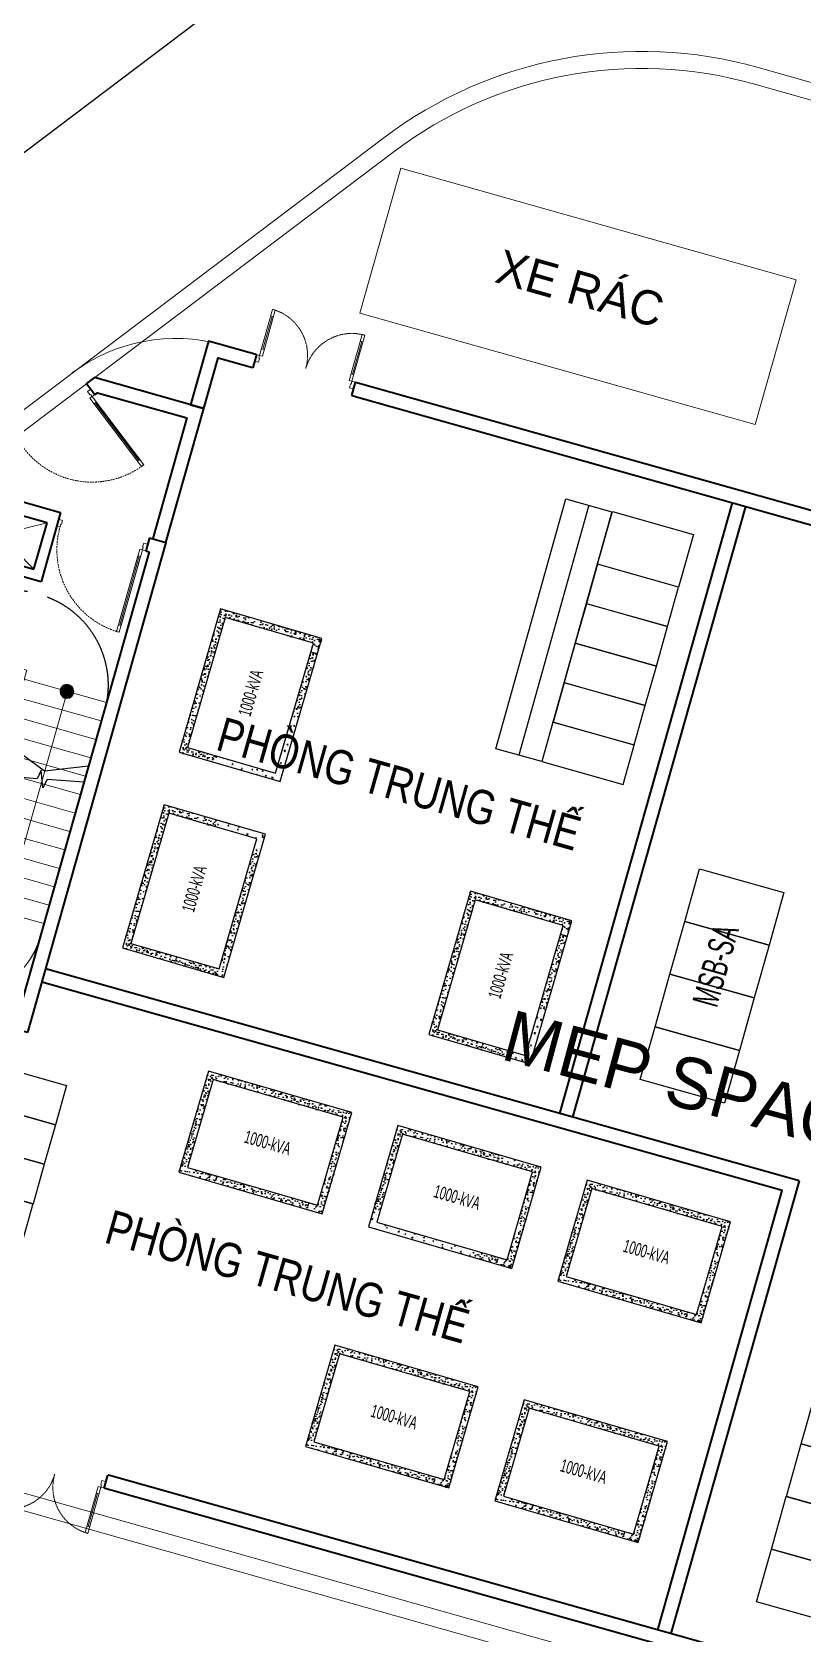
# Model space of a CAD drawing. Header units: millimetres. Extents: x -1534340 to 1713810, y -1348191 to 1114081.
# Drawn here: x 1267173 to 1278434, y -593750 to -570326 of the extents above; entities that cross this region are included whole.
import ezdxf
from ezdxf.enums import TextEntityAlignment as Align

# ---------------------------------------------------------------- set-up
doc = ezdxf.new("R2010")
doc.units = ezdxf.units.MM
doc.header["$LTSCALE"] = 100
doc.set_wipeout_variables(frame=1)
for name, pattern in [('DASHDOT2', [0.5, 0.25, -0.125, 0, -0.125]), ('DASHED', [4.5, 3, -1.5]), ('HIDDEN', [0.375, 0.25, -0.125]), ('HIDDEN2', [0.1875, 0.125, -0.0625])]:
    doc.linetypes.add(name, pattern=pattern)
for name, color, linetype in [('A-FLOR-STRS', 16, 'Continuous'), ('A-FLOR-STRS-ARROW', 8, 'Continuous'), ('ccu12-Manh', 8, 'Continuous'), ('KT-Kich thuoc', 9, 'Continuous'), ('MEP-E-P-TXT', 7, 'Continuous'), ('SPE-MEP-Electric', 46, 'Continuous'), ('Xref_ST_MBDV Cot vach 30.7.2022$0$Xref_ST_MBDV Cot vach 30.7.2022|Xref_ST_MBDV Cot vach 30.7.2022|Xref_ST_MBDV Cot vach 30.7.2022|Xref_ST_MBDV Cot vach 30.7.2022|A-WALL-PATT', 251, 'Continuous')]:
    doc.layers.add(name, color=color, linetype=linetype)
for name, color, linetype, lineweight in [('CUA', 37, 'Continuous', 13), ('GT NEW', 1, 'Continuous', 13), ('KT-Chu viet', 255, 'Continuous', 20), ('KT-GIAO THONG HAM', 42, 'Continuous', 13), ('KT-Net cat', 1, 'Continuous', 40), ('KT-Net manh', 251, 'Continuous', 13), ('KT-Net thay', 7, 'Continuous', 15), ('SPE-MEP-HVAC', 140, 'Continuous', 0)]:
    doc.layers.add(name, color=color, linetype=linetype, lineweight=lineweight)
doc.styles.add('220126_HDN_HBA typical plan$0$211210_HDN_HBA_TYPICAL PLAN CORE OPT 1$0$HBA-Text', font='GOTHIC.TTF')
doc.styles.add('Arial', font='arial.ttf', dxfattribs={"width": 0.7})
doc.styles.add('SPE-EN', font='arial.ttf', dxfattribs={"width": 0.7, "oblique": 10})

# ---------------------------------------------------------------- blocks, each defined once
blk = doc.blocks.new('Xref_ST_MBDV Cot vach 30.7.2022$0$Tuong Vay01-flat-1')
at = {"layer": 'Xref_ST_MBDV Cot vach 30.7.2022$0$Xref_ST_MBDV Cot vach 30.7.2022|Xref_ST_MBDV Cot vach 30.7.2022|Xref_ST_MBDV Cot vach 30.7.2022|Xref_ST_MBDV Cot vach 30.7.2022|A-WALL-PATT'}
h = blk.add_hatch(dxfattribs=at)
h.set_pattern_fill('ACET-2D-VATLIEU04', color=256, scale=50, pattern_type=2)
h.set_pattern_definition([(50, (-11139561.84, -1407213.45), (-225.902474, 189.5546825), [37.5, -412.5]), (355, (-11139561.84, -1407213.45), (32.127212, 367.215716), [30, -330]), (100.4514, (-11139531.95, -1407216.06), (-341.231527, -62.944187), [31.870095, -350.571056]), (46.1842, (-11139561.84, -1407113.45), (-319.180497, 306.252097), [56.25, -618.75]), (96.6356, (-11139517.37, -1407120.34), (-516.995922, -60.144022), [47.805144, -525.8565]), (351.1842, (-11139561.84, -1407113.45), (84.740774, 546.39543), [45, -495]), (21, (-11139511.84, -1407138.45), (-105.680822, 275.3079534), [37.5, -412.5]), (326, (-11139511.84, -1407138.45), (206.128805, 305.59852), [30, -330]), (71.4514, (-11139486.97, -1407155.22), (-328.963765, 110.380101), [31.870095, -350.571056]), (37.5, (-11139561.84, -1407213.45), (-78.1345294, 101.8269012), [0, -326, 0, -335, 0, -331.25]), (7.5, (-11139561.84, -1407213.45), (-23.2793464, 176.824191), [0, -191, 0, -318.5, 0, -126.25]), (327.5, (-11139673.34, -1407213.45), (71.9444175, 112.9301145), [0, -125, 0, -390, 0, -517.5000003]), (317.5, (-11139723.34, -1407213.45), (158.0205496, 172.449169), [0, -162.5, 0, -259, 0, -367.5]), (45, (-11139561.84, -1407213.45), (-150.260191, 150.260191), []), (45, (-11139561.84, -1407152.2), (-150.260191, 150.260191), [])])
h.paths.add_polyline_path([(-82665, -118500), (-81837, -121132), (-80903, -123728), (-79863, -126284), (-78720, -128795), (-77475, -131258), (-76131, -133667), (-74689, -136020), (-73153, -138312), (-71525, -140539), (-69807, -142699), (-68002, -144786), (-66114, -146798), (-64145, -148731), (-62100, -150582), (-59980, -152349), (-57790, -154027), (-55533, -155614), (-53213, -157109), (-50835, -158507), (-48401, -159807), (-45916, -161007), (-43385, -162104), (-40811, -163097), (-38198, -163985), (-35551, -164765), (-32875, -165436), (-30174, -165998), (-27451, -166448), (-24702, -166789), (-4397, -168938), (36420, -167648), (41836, -160719), (12445, -24368), (8473, -9249), (-4719, -5521), (-10557, -9947), (-34021, -27848), (-39777, -32009), (-41249, -35294), (-45787, -38574), (-49368, -38942), (-57644, -44924), (-59845, -46601), (-61969, -48362), (-64020, -50208), (-65993, -52137), (-67887, -54144), (-69696, -56226), (-71420, -58381), (-73054, -60604), (-74596, -62892), (-76043, -65242), (-77394, -67648), (-78645, -70107), (-79794, -72615), (-80841, -75168), (-81782, -77762), (-82617, -80392), (-83343, -83054), (-83961, -85743), (-84468, -88455), (-84865, -91186), (-85149, -93930), (-85321, -96684), (-85381, -99530), (-85329, -102201), (-85163, -104955), (-84886, -107701), (-84496, -110432), (-83996, -113146), (-83385, -115836)], flags=16)
h.paths.add_polyline_path([(-83625, -118781), (-82785, -121452), (-81837, -124086), (-80781, -126680), (-79621, -129228), (-78358, -131727), (-76994, -134172), (-75531, -136560), (-73973, -138886), (-72320, -141146), (-70577, -143337), (-68746, -145455), (-66829, -147497), (-64832, -149459), (-62755, -151337), (-60604, -153130), (-58382, -154833), (-56092, -156444), (-53738, -157960), (-51324, -159379), (-48854, -160699), (-46333, -161916), (-43764, -163030), (-41151, -164038), (-38500, -164938), (-35814, -165730), (-33098, -166411), (-30357, -166981), (-27595, -167438), (-24816, -167783), (-4434, -169940), (36920, -168633), (42913, -160966), (13418, -24135), (9295, -8442), (-4926, -4424), (-11163, -9151), (-34617, -27045), (-40580, -31355), (-42052, -34640), (-46156, -37607), (-49737, -37975), (-58240, -44121), (-60467, -45819), (-62623, -47605), (-64704, -49479), (-66707, -51435), (-68628, -53472), (-70465, -55586), (-72214, -57772), (-73872, -60029), (-75437, -62350), (-76905, -64734), (-78276, -67176), (-79545, -69672), (-80712, -72217), (-81774, -74808), (-82729, -77440), (-83576, -80109), (-84314, -82810), (-84940, -85539), (-85455, -88291), (-85857, -91062), (-86146, -93847), (-86321, -96642), (-86382, -99529), (-86328, -102241), (-86160, -105036), (-85879, -107821), (-85484, -110593), (-84976, -113347), (-84356, -116078)])
blk = doc.blocks.new('BBBBBB11')
at = {"layer": 'A-FLOR-STRS-ARROW'}
h = blk.add_hatch(color=256, dxfattribs=at)
edge = h.paths.add_edge_path(flags=0)
edge.add_arc((-49928, 143108), 100, -285.779, 74.221, ccw=False)
for points in [[(-48828, 143473), (-48764, 142779), (-49167, 142270)], [(-48927, 142202), (-48677, 142680), (-48542, 142667), (-48747, 142825), (-48611, 142808), (-48346, 143337)]]:
    blk.add_lwpolyline(points, dxfattribs=at)
blk.add_circle((-49928, 143108), 100, dxfattribs=at)
at = {"layer": 'A-FLOR-STRS-ARROW', "linetype": 'DASHED', "ltscale": 200}
for centre, radius, start, end in [((-49586, 143872), 1377, 79.3024, 159.1354), ((-49599, 143819), 1379, 169.3409, 249.0962), ((-46230, 143102), 1200, 348.173, 74.8501), ((-46339, 142717), 1200, 253.5918, 340.2689)]:
    blk.add_arc(centre, radius, start, end, dxfattribs=at)
at = {"layer": 'KT-Net cat'}
for p, q in [((-51674, 146095), (-52108, 144555)), ((-44502, 144069), (-51674, 146095)), ((-51875, 144645), (-51536, 145848)), ((-50860, 145657), (-51536, 145848)), ((-50860, 145657), (-51200, 144454)), ((-51096, 144269), (-50716, 145617)), ((-44749, 143931), (-50716, 145617)), ((-52108, 144555), (-51096, 144269)), ((-51200, 144454), (-51875, 144645)), ((-45373, 140989), (-44502, 144069)), ((-45511, 141236), (-44749, 143931)), ((-52474, 143256), (-52542, 143015)), ((-52474, 143256), (-52281, 143201)), ((-52281, 143201), (-52295, 143153)), ((-52295, 143153), (-45511, 141236)), ((-52542, 143015), (-45373, 140989))]:
    blk.add_line(p, q, dxfattribs=at)
at = {"layer": 'KT-Net thay'}
for p, q in [((-49670, 144022), (-49330, 145225)), ((-49400, 143946), (-49060, 145149)), ((-49131, 143870), (-48791, 145073)), ((-48861, 143794), (-48522, 144997)), ((-48592, 143718), (-48252, 144921)), ((-48325, 143634), (-47985, 144837)), ((-48055, 143558), (-47715, 144761)), ((-47786, 143482), (-47446, 144684)), ((-47516, 143405), (-47176, 144608)), ((-47247, 143329), (-46907, 144532)), ((-46977, 143253), (-46638, 144456)), ((-46708, 143177), (-46368, 144380)), ((-46437, 143105), (-46098, 144308)), ((-50091, 142531), (-49751, 143734)), ((-49822, 142455), (-49482, 143657)), ((-49552, 142379), (-49212, 143581)), ((-49283, 142302), (-48943, 143505)), ((-49013, 142226), (-48674, 143429)), ((-48744, 142150), (-48404, 143353)), ((-48475, 142074), (-48135, 143277)), ((-48205, 141998), (-47865, 143201)), ((-47936, 141922), (-47596, 143124)), ((-47666, 141846), (-47326, 143048)), ((-47397, 141769), (-47057, 142972)), ((-47127, 141693), (-46787, 142896)), ((-46858, 141617), (-46518, 142820))]:
    blk.add_line(p, q, dxfattribs=at)
for points in [[(-49429, 143954), (-49493, 144648), (-49089, 145157)], [(-50025, 143131), (-46888, 142245), (-46648, 142177), (-46070, 142014), (-45635, 143553), (-49494, 144644)]]:
    blk.add_lwpolyline(points, dxfattribs=at)
for points in [[(-49805, 144060), (-49886, 143772), (-46374, 142779), (-46292, 143068)], [(-49770, 143999), (-49824, 143806), (-46408, 142841), (-46354, 143033)]]:
    blk.add_lwpolyline(points, close=True, dxfattribs=at)
at = {"layer": 'SPE-MEP-HVAC', "linetype": 'HIDDEN', "ltscale": 1000}
for points in [[(-51200, 144454), (-51536, 145848)], [(-50860, 145657), (-51875, 144645)]]:
    blk.add_lwpolyline(points, dxfattribs=at)
blk = doc.blocks.new('*U1520')
blk.add_line((-104, 63), (-527, 1025))
for points in [[(-46, -20), (-549, 1124), (-585, 1108), (-82, -36)], [(-86, 71), (-123, 55), (-545, 1017), (-508, 1033)], [(40, -92), (-15, -116), (-39, -61), (-30, -57), (-46, -20), (0, 0)], [(-1196, -635), (-1141, -610), (-1165, -556), (-1174, -560), (-1190, -523), (-1236, -543)]]:
    blk.add_lwpolyline(points, close=True)
at = {"linetype": 'HIDDEN'}
blk.add_arc((-46, -20), 1250, 113.7209, 203.7209, dxfattribs=at)
blk = doc.blocks.new('*U2446')
blk.add_line((91, 81), (335, 1102))
for points in [[(49, -12), (339, 1204), (378, 1195), (88, -21)], [(72, 86), (111, 76), (354, 1098), (315, 1107)], [(-23, -97), (35, -111), (49, -53), (39, -51), (49, -12), (0, 0)], [(1290, -411), (1232, -397), (1246, -338), (1255, -341), (1265, -302), (1313, -313)]]:
    blk.add_lwpolyline(points, close=True)
at = {"linetype": 'HIDDEN'}
blk.add_arc((49, -12), 1250, 346.5829, 76.5829, dxfattribs=at)
blk = doc.blocks.new('*U225')
for p, q in [((674, 1376), (704, 1402)), ((1016, 1011), (689, 1389)), ((1001, 998), (1031, 1024)), ((-324, 513), (-355, 486)), ((-12, 121), (-340, 500)), ((3, 135), (-28, 108))]:
    blk.add_line(p, q)
for points in [[(1097, 949), (1066, 922), (608, 1452), (639, 1478)], [(1200, 906), (1155, 866), (1115, 912), (1123, 918), (1097, 949), (1134, 981)], [(38, 33), (68, 59), (-390, 588), (-420, 562)], [(65, -76), (111, -36), (72, 9), (64, 2), (38, 33), (0, 0)]]:
    blk.add_lwpolyline(points, close=True)
at = {"linetype": 'HIDDEN2'}
for centre, start, end in [((1097, 949), 130.8598, 220.8598), ((38, 33), 40.8598, 130.8597)]:
    blk.add_arc(centre, 700, start, end, dxfattribs=at)
blk = doc.blocks.new('A$C3E721162')
blk.add_wipeout([(0, -43), (0, 276), (1500, 276), (1500, -43)]).dxf.layer = 'KT-Kich thuoc'
at = {"layer": 'KT-Net cat'}
for p, q in [((0, 200), (0, 0)), ((1500, 200), (1500, 0))]:
    blk.add_line(p, q, dxfattribs=at)
at = {"layer": 'CUA', "rotation": 319.1402443640536}
blk.add_blockref('*U225', (0, 200), dxfattribs=at)
blk = doc.blocks.new('*U289')
at = {"style": 'SPE-EN', "width": 0.6}
blk.add_attdef('NAMEPLATE', text='', height=312, dxfattribs=at).set_placement((-16, 0), align=Align.MIDDLE_CENTER)
blk = doc.blocks.new('*U2412')
at = {"layer": 'SPE-MEP-Electric'}
blk.add_lwpolyline([(-623, -284), (-161, -665), (623, 284), (161, 665)], close=True, dxfattribs=at)
blk = doc.blocks.new('*U2413')
at = {"layer": 'SPE-MEP-Electric', "color": 0, "linetype": 'ByBlock', "lineweight": -2, "transparency": 16777216}
for p in [(-2776, 2292), (-2313, 1910), (-1851, 1528), (-1388, 1146), (-925, 764), (-463, 382), (0, 0)]:
    blk.add_blockref('*U2412', p, dxfattribs=at)
blk = doc.blocks.new('*U2414')
at = {"layer": 'SPE-MEP-Electric'}
blk.add_lwpolyline([(-623, -284), (-161, -665), (623, 284), (161, 665)], close=True, dxfattribs=at)
blk = doc.blocks.new('*U2415')
at = {"layer": 'SPE-MEP-Electric', "color": 0, "linetype": 'ByBlock', "lineweight": -2, "transparency": 16777216}
for p in [(-1851, 1528), (-1388, 1146), (-925, 764), (-463, 382), (0, 0)]:
    blk.add_blockref('*U2414', p, dxfattribs=at)
blk = doc.blocks.new('*U2410')
at = {"layer": 'SPE-MEP-Electric', "extrusion": (-1.71158e-07, -6.05714e-07, 1)}
blk.add_lwpolyline([(559, 507), (-211, 725), (-559, -507), (211, -725)], close=True, dxfattribs=at)
blk = doc.blocks.new('*U2411')
at = {"layer": 'SPE-MEP-Electric', "color": 0, "linetype": 'ByBlock', "lineweight": -2, "transparency": 16777216}
for p in [(-4619, 1305), (-3849, 1088), (-3079, 870), (-2310, 653), (-1540, 435), (-770, 218), (0, 0)]:
    blk.add_blockref('*U2410', p, dxfattribs=at)
blk = doc.blocks.new('*U2406')
at = {"layer": 'SPE-MEP-Electric'}
blk.add_lwpolyline([(-400, -640), (400, -640), (400, 640), (-400, 640)], close=True, dxfattribs=at)
blk = doc.blocks.new('*U2407')
at = {"layer": 'SPE-MEP-Electric', "color": 0, "linetype": 'ByBlock', "lineweight": -2, "transparency": 16777216}
for p in [(0, 0), (800, 0), (1600, 0), (2400, 0)]:
    blk.add_blockref('*U2406', p, dxfattribs=at)
blk = doc.blocks.new('3123')
at = {"layer": 'SPE-MEP-Electric', "extrusion": (-5.64071e-10, -1.86018e-09, 1)}
h = blk.add_hatch(dxfattribs=at)
h.set_pattern_fill('AR-CONC', color=8, scale=20, angle=73.80651)
h.set_pattern_definition([(123.806508, (1599204.14, -1107580.03), (52.05869, 134.26054), [15, -165]), (68.806508, (1599204.14, -1107580.03), (-152.20889, 15.30529), [12, -132]), (174.257952, (1599208.48, -1107568.84), (-100.150198, 149.56583), [12.74804, -140.228422]), (119.990708, (1599165.73, -1107568.87), (91.31736, 195.747714), [22.5, -247.5]), (170.442143, (1599173.34, -1107552.56), (-134.962076, 233.84875), [19.12207, -210.34275]), (64.99067, (1599165.73, -1107568.87), (-134.962076, 233.84875), [18, -198]), (94.806508, (1599180.91, -1107552.45), (110.622357, 92.188362), [15, -165]), (39.806508, (1599180.9, -1107552.45), (-125.704742, 87.17864), [12, -132]), (145.257952, (1599190.13, -1107544.77), (-15.082385, 179.367), [12.748038, -140.228422]), (111.306508, (1599204.14, -1107580.027), (-63.2590495, 20.9031065), [0, -130.4, 0, -134, 0, -132.5]), (81.306508, (1599204.14, -1107580.03), (-61.079641, 72.525338), [0, -76.4, 0, -127.4, 0, -50.5]), (41.306508, (1599191.7, -1107622.857), (34.1067004, 101.2706157), [0, -50, 0, -156, 0, -207]), (31.306508, (1599186.12, -1107642.06), (13.301358, 117.59319), [0, -65, 0, -103.6, 0, -147])])
h.paths.add_polyline_path([(1269319.6, -580856.3), (1270798.5, -581285.8), (1271406.5, -579192.3), (1269927.6, -578762.8)])
h.paths.add_polyline_path([(1269995.7, -578886.7), (1271282.6, -579260.4), (1270730.4, -581161.8), (1269443.5, -580788.1)], flags=16)
h.paths.add_polyline_path([(1270359.6, -579519.7), (1270509.1, -579500.7), (1270625.2, -579596.9), (1270367.2, -580485.2), (1270217.7, -580504.2), (1270101.6, -580408)], flags=0)
h.paths.add_polyline_path([(1270396.5, -580407.7), (1270615.7, -579652.7), (1270339.9, -579572.6), (1270120.7, -580327.6)], flags=8)
h = blk.add_hatch(dxfattribs=at)
h.set_pattern_fill('AR-CONC', color=8, scale=20, angle=73.80651)
h.set_pattern_definition([(123.806508, (1598378.64, -1110443.39), (52.05869, 134.26054), [15, -165]), (68.806508, (1598378.64, -1110443.39), (-152.20889, 15.30529), [12, -132]), (174.257952, (1598382.98, -1110432.2), (-100.150198, 149.56583), [12.74804, -140.228422]), (119.990708, (1598340.22, -1110432.24), (91.31736, 195.747714), [22.5, -247.5]), (170.442143, (1598347.83, -1110415.92), (-134.962076, 233.84875), [19.12207, -210.34275]), (64.99067, (1598340.22, -1110432.24), (-134.962076, 233.84875), [18, -198]), (94.806508, (1598355.4, -1110415.82), (110.622357, 92.188362), [15, -165]), (39.806508, (1598355.4, -1110415.82), (-125.704742, 87.17864), [12, -132]), (145.257952, (1598364.62, -1110408.14), (-15.082385, 179.367), [12.748038, -140.228422]), (111.306508, (1598378.637, -1110443.39), (-63.2590495, 20.9031065), [0, -130.4, 0, -134, 0, -132.5]), (81.306508, (1598378.64, -1110443.39), (-61.079641, 72.525338), [0, -76.4, 0, -127.4, 0, -50.5]), (41.306508, (1598366.2, -1110486.22), (34.1067004, 101.2706157), [0, -50, 0, -156, 0, -207]), (31.306508, (1598360.62, -1110505.43), (13.301358, 117.59319), [0, -65, 0, -103.6, 0, -147])])
h.paths.add_polyline_path([(1268494.1, -583719.7), (1269973, -584149.1), (1270581, -582055.6), (1269102.1, -581626.1)])
h.paths.add_polyline_path([(1269170.2, -581750.1), (1270457, -582123.8), (1269904.9, -584025.2), (1268618, -583651.5)], flags=16)
h.paths.add_polyline_path([(1269534.1, -582383.1), (1269683.6, -582364.1), (1269799.7, -582460.2), (1269541.7, -583348.5), (1269392.2, -583367.6), (1269276.1, -583271.4)], flags=0)
h.paths.add_polyline_path([(1269571, -583271.1), (1269790.2, -582516.1), (1269514.4, -582436), (1269295.2, -583191)], flags=8)
h = blk.add_hatch(dxfattribs=at)
h.set_pattern_fill('AR-CONC', color=8, scale=20, angle=73.80651)
h.set_pattern_definition([(123.806508, (1602854.72, -1111708.2), (52.05869, 134.26054), [15, -165]), (68.806508, (1602854.72, -1111708.2), (-152.20889, 15.30529), [12, -132]), (174.257952, (1602859.05, -1111697.01), (-100.150198, 149.56583), [12.74804, -140.228422]), (119.990708, (1602816.3, -1111697.05), (91.31736, 195.747714), [22.5, -247.5]), (170.442143, (1602823.91, -1111680.74), (-134.962076, 233.84875), [19.12207, -210.34275]), (64.99067, (1602816.3, -1111697.05), (-134.962076, 233.84875), [18, -198]), (94.806508, (1602831.48, -1111680.63), (110.622357, 92.188362), [15, -165]), (39.806508, (1602831.48, -1111680.63), (-125.704742, 87.17864), [12, -132]), (145.257952, (1602840.7, -1111672.95), (-15.082385, 179.367), [12.748038, -140.228422]), (111.306508, (1602854.715, -1111708.203), (-63.2590495, 20.9031065), [0, -130.4, 0, -134, 0, -132.5]), (81.306508, (1602854.715, -1111708.2), (-61.079641, 72.525338), [0, -76.4, 0, -127.4, 0, -50.5]), (41.306508, (1602842.277, -1111751.034), (34.1067004, 101.2706157), [0, -50, 0, -156, 0, -207]), (31.306508, (1602836.7, -1111770.24), (13.301358, 117.59319), [0, -65, 0, -103.6, 0, -147])])
h.paths.add_polyline_path([(1272970.2, -584984.5), (1274449.1, -585413.9), (1275057, -583320.4), (1273578.1, -582891)])
h.paths.add_polyline_path([(1273646.3, -583014.9), (1274933.1, -583388.6), (1274380.9, -585290), (1273094.1, -584916.3)], flags=16)
h.paths.add_polyline_path([(1274010.1, -583647.9), (1274159.7, -583628.9), (1274275.7, -583725), (1274017.8, -584613.3), (1273868.2, -584632.4), (1273752.2, -584536.2)], flags=0)
h.paths.add_polyline_path([(1274047.1, -584535.9), (1274266.3, -583780.9), (1273990.5, -583700.8), (1273771.3, -584455.8)], flags=8)
at = {"layer": 'SPE-MEP-Electric', "extrusion": (-1.86018e-09, 5.64071e-10, 1)}
h = blk.add_hatch(dxfattribs=at)
h.set_pattern_fill('AR-CONC', color=8, scale=20, angle=-16.19349)
h.set_pattern_definition([(33.806508, (743024.45, -915403.75), (134.26054, -52.05869), [15, -165]), (338.806508, (743024.45, -915403.75), (15.30529, 152.20889), [12, -132]), (84.257952, (743035.64, -915408.09), (149.56583, 100.150198), [12.74804, -140.228422]), (29.990708, (743035.61, -915365.34), (195.747714, -91.31736), [22.5, -247.5]), (80.442143, (743051.92, -915372.95), (233.84875, 134.962076), [19.12207, -210.34275]), (334.99067, (743035.6, -915365.34), (233.84875, 134.962076), [18, -198]), (4.806508, (743052.03, -915380.52), (92.188362, -110.622357), [15, -165]), (309.806508, (743052.03, -915380.52), (87.17864, 125.704742), [12, -132]), (55.257952, (743059.71, -915389.74), (179.367, 15.082385), [12.748038, -140.228422]), (21.306508, (743024.455, -915403.75), (20.9031065, 63.2590495), [0, -130.4, 0, -134, 0, -132.5]), (351.306508, (743024.455, -915403.75), (72.525338, 61.079641), [0, -76.4, 0, -127.4, 0, -50.5]), (311.306508, (742981.624, -915391.314), (101.2706157, -34.1067004), [0, -50, 0, -156, 0, -207]), (301.306508, (742962.42, -915385.74), (117.59319, -13.301358), [0, -65, 0, -103.6, 0, -147])])
h.paths.add_polyline_path([(1269748.2, -585519.2), (1269318.7, -586998.1), (1271412.2, -587606.1), (1271841.7, -586127.2)])
h.paths.add_polyline_path([(1271717.8, -586195.3), (1271344.1, -587482.2), (1269442.6, -586930), (1269816.3, -585643.1)], flags=16)
h.paths.add_polyline_path([(1271084.7, -586559.2), (1271103.8, -586708.7), (1271007.6, -586824.8), (1270119.3, -586566.8), (1270100.3, -586417.3), (1270196.4, -586301.2)], flags=0)
h.paths.add_polyline_path([(1270196.8, -586596.1), (1270951.7, -586815.4), (1271031.8, -586539.6), (1270276.9, -586320.3)], flags=8)
h = blk.add_hatch(dxfattribs=at)
h.set_pattern_fill('AR-CONC', color=8, scale=20, angle=-16.19349)
h.set_pattern_definition([(33.806508, (745791.79, -916201.37), (134.26054, -52.05869), [15, -165]), (338.806508, (745791.79, -916201.37), (15.30529, 152.20889), [12, -132]), (84.257952, (745802.97, -916205.7), (149.56583, 100.150198), [12.74804, -140.228422]), (29.990708, (745802.94, -916162.95), (195.747714, -91.31736), [22.5, -247.5]), (80.442143, (745819.25, -916170.56), (233.84875, 134.962076), [19.12207, -210.34275]), (334.99067, (745802.94, -916162.95), (233.84875, 134.962076), [18, -198]), (4.806508, (745819.36, -916178.13), (92.188362, -110.622357), [15, -165]), (309.806508, (745819.36, -916178.13), (87.17864, 125.704742), [12, -132]), (55.257952, (745827.04, -916187.35), (179.367, 15.082385), [12.748038, -140.228422]), (21.306508, (745791.786, -916201.366), (20.9031065, 63.2590495), [0, -130.4, 0, -134, 0, -132.5]), (351.306508, (745791.79, -916201.366), (72.525338, 61.079641), [0, -76.4, 0, -127.4, 0, -50.5]), (311.306508, (745748.956, -916188.93), (101.2706157, -34.1067004), [0, -50, 0, -156, 0, -207]), (301.306508, (745729.75, -916183.35), (117.59319, -13.301358), [0, -65, 0, -103.6, 0, -147])])
h.paths.add_polyline_path([(1272515.5, -586316.8), (1272086, -587795.7), (1274179.6, -588403.7), (1274609, -586924.8)])
h.paths.add_polyline_path([(1274485.1, -586992.9), (1274111.4, -588279.8), (1272210, -587727.6), (1272583.7, -586440.8)], flags=16)
h.paths.add_polyline_path([(1273852.1, -587356.8), (1273871.1, -587506.3), (1273774.9, -587622.4), (1272886.6, -587364.4), (1272867.6, -587214.9), (1272963.8, -587098.8)], flags=0)
h.paths.add_polyline_path([(1272964.1, -587393.7), (1273719.1, -587613), (1273799.2, -587337.2), (1273044.2, -587117.9)], flags=8)
h = blk.add_hatch(dxfattribs=at)
h.set_pattern_fill('AR-CONC', color=8, scale=20, angle=-16.19349)
h.set_pattern_definition([(33.806508, (748559.12, -916998.98), (134.26054, -52.05869), [15, -165]), (338.806508, (748559.12, -916998.98), (15.30529, 152.20889), [12, -132]), (84.257952, (748570.3, -917003.32), (149.56583, 100.150198), [12.74804, -140.228422]), (29.990708, (748570.27, -916960.57), (195.747714, -91.31736), [22.5, -247.5]), (80.442143, (748586.59, -916968.18), (233.84875, 134.962076), [19.12207, -210.34275]), (334.99067, (748570.27, -916960.57), (233.84875, 134.962076), [18, -198]), (4.806508, (748586.69, -916975.75), (92.188362, -110.622357), [15, -165]), (309.806508, (748586.69, -916975.75), (87.17864, 125.704742), [12, -132]), (55.257952, (748594.37, -916984.97), (179.367, 15.082385), [12.748038, -140.228422]), (21.306508, (748559.12, -916998.98), (20.9031065, 63.2590495), [0, -130.4, 0, -134, 0, -132.5]), (351.306508, (748559.12, -916998.98), (72.525338, 61.079641), [0, -76.4, 0, -127.4, 0, -50.5]), (311.306508, (748516.29, -916986.54), (101.2706157, -34.1067004), [0, -50, 0, -156, 0, -207]), (301.306508, (748497.08, -916980.96), (117.59319, -13.301358), [0, -65, 0, -103.6, 0, -147])])
h.paths.add_polyline_path([(1275282.9, -587114.4), (1274853.4, -588593.3), (1276946.9, -589201.3), (1277376.4, -587722.4)])
h.paths.add_polyline_path([(1277252.4, -587790.6), (1276878.7, -589077.4), (1274977.3, -588525.2), (1275351, -587238.4)], flags=16)
h.paths.add_polyline_path([(1276619.4, -588154.4), (1276638.5, -588303.9), (1276542.3, -588420), (1275654, -588162), (1275634.9, -588012.5), (1275731.1, -587896.4)], flags=0)
h.paths.add_polyline_path([(1275731.4, -588191.3), (1276486.4, -588410.6), (1276566.5, -588134.8), (1275811.5, -587915.5)], flags=8)
h = blk.add_hatch(dxfattribs=at)
h.set_pattern_fill('AR-CONC', color=8, scale=20, angle=-16.19349)
h.set_pattern_definition([(33.806508, (744872.85, -919412.44), (134.26054, -52.05869), [15, -165]), (338.806508, (744872.85, -919412.44), (15.30529, 152.20889), [12, -132]), (84.257952, (744884.03, -919416.78), (149.56583, 100.150198), [12.74804, -140.228422]), (29.990708, (744884, -919374.03), (195.747714, -91.31736), [22.5, -247.5]), (80.442143, (744900.31, -919381.64), (233.84875, 134.962076), [19.12207, -210.34275]), (334.99067, (744884, -919374.03), (233.84875, 134.962076), [18, -198]), (4.806508, (744900.42, -919389.21), (92.188362, -110.622357), [15, -165]), (309.806508, (744900.42, -919389.21), (87.17864, 125.704742), [12, -132]), (55.257952, (744908.1, -919398.43), (179.367, 15.082385), [12.748038, -140.228422]), (21.306508, (744872.845, -919412.44), (20.9031065, 63.2590495), [0, -130.4, 0, -134, 0, -132.5]), (351.306508, (744872.845, -919412.44), (72.525338, 61.079641), [0, -76.4, 0, -127.4, 0, -50.5]), (311.306508, (744830.015, -919400), (101.2706157, -34.1067004), [0, -50, 0, -156, 0, -207]), (301.306508, (744810.81, -919394.425), (117.59319, -13.301358), [0, -65, 0, -103.6, 0, -147])])
h.paths.add_polyline_path([(1271596.6, -589527.9), (1271167.1, -591006.8), (1273260.6, -591614.8), (1273690.1, -590135.9)])
h.paths.add_polyline_path([(1273566.2, -590204), (1273192.5, -591490.9), (1271291, -590938.7), (1271664.7, -589651.8)], flags=16)
h.paths.add_polyline_path([(1272933.1, -590567.9), (1272952.2, -590717.4), (1272856, -590833.5), (1271967.7, -590575.5), (1271948.6, -590426), (1272044.8, -590309.9)], flags=0)
h.paths.add_polyline_path([(1272045.2, -590604.8), (1272800.1, -590824), (1272880.2, -590548.2), (1272125.3, -590329)], flags=8)
h = blk.add_hatch(dxfattribs=at)
h.set_pattern_fill('AR-CONC', color=8, scale=20, angle=-16.19349)
h.set_pattern_definition([(33.806508, (747640.18, -920210.05), (134.26054, -52.05869), [15, -165]), (338.806508, (747640.18, -920210.05), (15.30529, 152.20889), [12, -132]), (84.257952, (747651.37, -920214.39), (149.56583, 100.150198), [12.74804, -140.228422]), (29.990708, (747651.33, -920171.64), (195.747714, -91.31736), [22.5, -247.5]), (80.442143, (747667.64, -920179.25), (233.84875, 134.962076), [19.12207, -210.34275]), (334.99067, (747651.33, -920171.64), (233.84875, 134.962076), [18, -198]), (4.806508, (747667.75, -920186.82), (92.188362, -110.622357), [15, -165]), (309.806508, (747667.75, -920186.82), (87.17864, 125.704742), [12, -132]), (55.257952, (747675.43, -920196.04), (179.367, 15.082385), [12.748038, -140.228422]), (21.306508, (747640.177, -920210.054), (20.9031065, 63.2590495), [0, -130.4, 0, -134, 0, -132.5]), (351.306508, (747640.18, -920210.054), (72.525338, 61.079641), [0, -76.4, 0, -127.4, 0, -50.5]), (311.306508, (747597.346, -920197.616), (101.2706157, -34.1067004), [0, -50, 0, -156, 0, -207]), (301.306508, (747578.14, -920192.04), (117.59319, -13.301358), [0, -65, 0, -103.6, 0, -147])])
h.paths.add_polyline_path([(1274363.9, -590325.5), (1273934.4, -591804.4), (1276027.9, -592412.4), (1276457.4, -590933.5)])
h.paths.add_polyline_path([(1276333.5, -591001.6), (1275959.8, -592288.5), (1274058.4, -591736.3), (1274432.1, -590449.4)], flags=16)
h.paths.add_polyline_path([(1275700.5, -591365.5), (1275719.5, -591515), (1275623.3, -591631.1), (1274735, -591373.1), (1274716, -591223.6), (1274812.2, -591107.5)], flags=0)
h.paths.add_polyline_path([(1274812.5, -591402.4), (1275567.5, -591621.7), (1275647.6, -591345.9), (1274892.6, -591126.6)], flags=8)
at = {"layer": 'A-FLOR-STRS', "linetype": 'DASHDOT2', "ltscale": 3000}
blk.add_lwpolyline([(1264768, -573813.5), (1270501.8, -569479.7, -0.2347948), (1278593.3, -567957.2), (1288356.3, -570714.5, -0.2776683), (1294883.3, -577666.8), (1297967.4, -591974.3)], format="xyb", dxfattribs=at)
at = {"layer": 'GT NEW', "color": 31}
for p, q in [((1277710, -571084.9), (1287471.7, -573841.8)), ((1265158.6, -577592.1), (1272461.4, -572072.4)), ((1263714.5, -590745.4), (1290767.5, -598389.8))]:
    blk.add_line(p, q, dxfattribs=at)
blk.add_arc((1276079.3, -576859), 6000, 74.22932, 127.08295, dxfattribs=at)
at = {"layer": 'KT-GIAO THONG HAM'}
for p, q in [((1277777.9, -570844.3), (1287539.7, -573601.2)), ((1261577.5, -579985.5), (1272310.7, -571873)), ((1263646.5, -590986), (1290699.5, -598630.4))]:
    blk.add_line(p, q, dxfattribs=at)
for centre, radius, start in [((1276079.3, -576859), 6250, 74.22932), ((1269268.2, -577306.4), 2500, 74.263)]:
    blk.add_arc(centre, radius, start, 127.08295, dxfattribs=at)
at = {"layer": 'KT-Net cat'}
for p, q in [((1283141.2, -595820.3), (1262373.2, -589970.5)), ((1283003.1, -595573.6), (1262619.9, -589832.2))]:
    blk.add_line(p, q, dxfattribs=at)
for points in [[(1279433.2, -577573.4), (1269752, -574845.3), (1269489.6, -575777), (1269682, -575831.3), (1269890.3, -575092.1), (1279378.8, -577765.8)], [(1269128.7, -577788.7), (1269682.1, -575831.4), (1268085.2, -575380.1), (1267969.3, -575467.7), (1268089.8, -575627.3), (1268126.5, -575599.6), (1269435.3, -575969.4), (1268936.2, -577734.3)], [(1277647.6, -577070.1), (1277647.6, -577070.2)], [(1277400.7, -577208.4), (1274876.9, -586140)], [(1277593.2, -577262.7), (1275069.4, -586194.2)], [(1278376.3, -587125.7), (1267370.8, -584025.7)], [(1276313.8, -593689.4), (1278129.4, -587263.9), (1267316.9, -584218.3)], [(1278376.3, -587125.7), (1276506.3, -593743.6)]]:
    blk.add_lwpolyline(points, dxfattribs=at)
at = {"layer": 'KT-Net manh'}
blk.add_lwpolyline([(1272559.8, -572317.8), (1278333.8, -573949.3), (1277735.5, -576066.4), (1271961.6, -574434.9)], close=True, dxfattribs=at)
at = {"layer": 'SPE-MEP-Electric', "extrusion": (0.000601483, -0.000358775, 1), "elevation": 975}
blk.add_lwpolyline([(1273946.2, -580805.1), (1274968.1, -577150), (1275642, -577339.3), (1274620.1, -580994.4)], close=True, dxfattribs=at)
blk.add_lwpolyline([(1275305.1, -577244.7), (1274283.1, -580899.8)], dxfattribs=at)
at = {"layer": 'SPE-MEP-Electric', "extrusion": (0.000601503, -0.000358773, 1), "elevation": 975.3}
blk.add_lwpolyline([(1276834.1, -577671.5), (1276617.8, -578441.7), (1275433.6, -578109), (1275650, -577338.8)], close=True, dxfattribs=at)
at = {"layer": 'SPE-MEP-Electric', "extrusion": (-5.64071e-10, -1.86018e-09, 1), "elevation": 0}
for points in [[(1270798.5, -581285.8), (1271406.5, -579192.3), (1269927.6, -578762.8), (1269319.6, -580856.3)], [(1270730.4, -581161.8), (1271282.6, -579260.4), (1269995.7, -578886.7), (1269443.5, -580788.1)], [(1269973, -584149.1), (1270581, -582055.6), (1269102.1, -581626.1), (1268494.1, -583719.7)], [(1269904.9, -584025.2), (1270457, -582123.8), (1269170.2, -581750.1), (1268618, -583651.5)], [(1274449.1, -585413.9), (1275057, -583320.4), (1273578.1, -582891), (1272970.2, -584984.5)], [(1274380.9, -585290), (1274933.1, -583388.6), (1273646.3, -583014.9), (1273094.1, -584916.3)]]:
    blk.add_lwpolyline(points, close=True, dxfattribs=at)
at = {"layer": 'SPE-MEP-Electric', "extrusion": (-1.86018e-09, 5.64071e-10, 1), "elevation": 0.8}
for points in [[(1269318.7, -586998.1), (1271412.2, -587606.1), (1271841.7, -586127.2), (1269748.2, -585519.2)], [(1269442.6, -586930), (1271344.1, -587482.2), (1271717.8, -586195.3), (1269816.3, -585643.1)], [(1272086, -587795.7), (1274179.6, -588403.7), (1274609, -586924.8), (1272515.5, -586316.8)], [(1272210, -587727.6), (1274111.4, -588279.8), (1274485.1, -586992.9), (1272583.7, -586440.8)], [(1274853.4, -588593.3), (1276946.9, -589201.3), (1277376.4, -587722.4), (1275282.9, -587114.4)], [(1274977.3, -588525.2), (1276878.7, -589077.4), (1277252.4, -587790.6), (1275351, -587238.4)], [(1271167.1, -591006.8), (1273260.6, -591614.8), (1273690.1, -590135.9), (1271596.6, -589527.9)], [(1271291, -590938.7), (1273192.5, -591490.9), (1273566.2, -590204), (1271664.7, -589651.8)], [(1273934.4, -591804.4), (1276027.9, -592412.4), (1276457.4, -590933.5), (1274363.9, -590325.5)], [(1274058.4, -591736.3), (1275959.8, -592288.5), (1276333.5, -591001.6), (1274432.1, -590449.4)]]:
    blk.add_lwpolyline(points, close=True, dxfattribs=at)
blk.add_blockref('Xref_ST_MBDV Cot vach 30.7.2022$0$Tuong Vay01-flat-1', (1285508.2, -552119.2))
at = {"layer": 'CUA', "rotation": 230.5000454917637}
blk.add_blockref('*U2446', (1268089.8, -575627.3, 0), dxfattribs=at)
at = {"layer": 'CUA', "xscale": -1, "rotation": 187.9424200759955}
blk.add_blockref('*U1520', (1268834.1, -577913), dxfattribs=at)
at = {"layer": 'KT-Net cat', "xscale": -1, "rotation": 58.44245317599638}
blk.add_blockref('BBBBBB11', (1363496.4, -697407.9), dxfattribs=at)
at = {"layer": 'SPE-MEP-Electric', "extrusion": (-8.63818e-05, 7.49872e-05, 1), "rotation": 113.8098439920428}
blk.add_blockref('*U2415', (1275944.6, -578563.3, -153.8), dxfattribs=at)
at = {"layer": 'SPE-MEP-Electric', "extrusion": (-1.21178e-07, 3.35864e-08, 1), "xscale": -1, "rotation": 58.44242154769425}
blk.add_blockref('*U2411', (1280004.1, -587679.7, -0.2), dxfattribs=at)
at = {"layer": 'SPE-MEP-Electric', "extrusion": (0.00014353, 0.000508284, 1), "xscale": -1, "rotation": 254.2689810114815}
blk.add_blockref('*U2407', (1276781.2, -585430.4, -114.5), dxfattribs=at)
at = {"layer": 'Defpoints', "style": '220126_HDN_HBA typical plan$0$211210_HDN_HBA_TYPICAL PLAN CORE OPT 1$0$HBA-Text'}
blk.add_text('MEP SPACE', height=750, rotation=345, dxfattribs=at).set_placement((1273999, -585339.6, 0))
at = {"layer": 'KT-Chu viet', "extrusion": (-0.000347159, 0.000211113, 1), "style": 'Arial', "width": 0.8}
for p in [(1269837.2, -580816.4, -563.5), (1268207.1, -588021.7, -564.4)]:
    blk.add_text('PHÒNG TRUNG THẾ', height=500, rotation=344.2213, dxfattribs=at).set_placement(p)
at = {"layer": 'KT-Chu viet', "insert": (1275247, -573835), "char_height": 500, "width": 10143.93, "attachment_point": 2, "rotation": 344.2213, "style": '220126_HDN_HBA typical plan$0$211210_HDN_HBA_TYPICAL PLAN CORE OPT 1$0$HBA-Text'}
blk.add_mtext('XE RÁC', dxfattribs=at)
at = {"layer": 'KT-Kich thuoc', "xscale": -1, "rotation": 344.3167396044121}
blk.add_blockref('A$C3E721162', (1271839.9, -575640), dxfattribs=at)
at = {"layer": 'KT-Kich thuoc', "rotation": 164.2212265879982}
blk.add_blockref('A$C3E721162', (1268279.8, -591426.9), dxfattribs=at)
at = {"layer": 'MEP-E-P-TXT', "extrusion": (-5.64071e-10, -1.86018e-09, 1)}
ref = blk.add_blockref('*U289', (1270364.3, -579999.2, 0), dxfattribs=dict(at, xscale=-0.6000000000000001, yscale=0.6, zscale=0.6, rotation=73.8065077046256))
ref.add_attrib('NAMEPLATE', '1000-kVA', dxfattribs={"layer": '0', "height": 187.5, "rotation": 73.80651, "style": 'SPE-EN', "width": 0.6}).set_placement((1270367.1, -579989.8, 0), align=Align.MIDDLE_CENTER)
ref = blk.add_blockref('*U289', (1269538.8, -582862.6, 0), dxfattribs=dict(at, xscale=-0.6000000000000001, yscale=0.6, zscale=0.6, rotation=73.8065077046256))
ref.add_attrib('NAMEPLATE', '1000-kVA', dxfattribs={"layer": '0', "height": 187.5, "rotation": 73.80651, "style": 'SPE-EN', "width": 0.6}).set_placement((1269541.6, -582853.2, 0), align=Align.MIDDLE_CENTER)
at = {"layer": 'MEP-E-P-TXT', "extrusion": (0.000740914, 0.000831665, 0.999999)}
ref = blk.add_blockref('*U289', (1277152.2, -583994.7, 223.7), dxfattribs=dict(at, xscale=-1.200000000000021, yscale=1.200000000000017, zscale=1.20000000000002, rotation=74.2689607102805))
ref.add_attrib('NAMEPLATE', 'MSB-SA', dxfattribs={"layer": '0', "extrusion": (0.000740914, 0.000831665, 0.999999), "height": 375, "rotation": 74.26896, "style": 'SPE-EN', "width": 0.6}).set_placement((1277157.5, -583975.9, 223.7), align=Align.MIDDLE_CENTER)
at = {"layer": 'MEP-E-P-TXT', "extrusion": (-5.64071e-10, -1.86018e-09, 1)}
ref = blk.add_blockref('*U289', (1274014.9, -584127.4, 0), dxfattribs=dict(at, xscale=-0.6000000000000001, yscale=0.6, zscale=0.6, rotation=73.8065077046256))
ref.add_attrib('NAMEPLATE', '1000-kVA', dxfattribs={"layer": '0', "height": 187.5, "rotation": 73.80651, "style": 'SPE-EN', "width": 0.6}).set_placement((1274017.6, -584118, 0), align=Align.MIDDLE_CENTER)
at = {"layer": 'MEP-E-P-TXT', "extrusion": (-1.86018e-09, 5.64071e-10, 1)}
ref = blk.add_blockref('*U289', (1270605.2, -586563.9, 0.8), dxfattribs=dict(at, xscale=-0.6000000000000001, yscale=0.6, zscale=0.6, rotation=343.8065077046256))
ref.add_attrib('NAMEPLATE', '1000-kVA', dxfattribs={"layer": '0', "height": 187.5, "rotation": 343.80651, "style": 'SPE-EN', "width": 0.6}).set_placement((1270614.6, -586566.7, 0.8), align=Align.MIDDLE_CENTER)
ref = blk.add_blockref('*U289', (1273372.6, -587361.6, 0.8), dxfattribs=dict(at, xscale=-0.6000000000000001, yscale=0.6, zscale=0.6, rotation=343.8065077046256))
ref.add_attrib('NAMEPLATE', '1000-kVA', dxfattribs={"layer": '0', "height": 187.5, "rotation": 343.80651, "style": 'SPE-EN', "width": 0.6}).set_placement((1273382, -587364.3, 0.8), align=Align.MIDDLE_CENTER)
ref = blk.add_blockref('*U289', (1276139.9, -588159.2, 0.8), dxfattribs=dict(at, xscale=-0.6000000000000001, yscale=0.6, zscale=0.6, rotation=343.8065077046256))
ref.add_attrib('NAMEPLATE', '1000-kVA', dxfattribs={"layer": '0', "height": 187.5, "rotation": 343.80651, "style": 'SPE-EN', "width": 0.6}).set_placement((1276149.3, -588161.9, 0.8), align=Align.MIDDLE_CENTER)
ref = blk.add_blockref('*U289', (1272453.6, -590572.6, 0.8), dxfattribs=dict(at, xscale=-0.6000000000000001, yscale=0.6, zscale=0.6, rotation=343.8065077046256))
ref.add_attrib('NAMEPLATE', '1000-kVA', dxfattribs={"layer": '0', "height": 187.5, "rotation": 343.80651, "style": 'SPE-EN', "width": 0.6}).set_placement((1272463, -590575.4, 0.8), align=Align.MIDDLE_CENTER)
ref = blk.add_blockref('*U289', (1275221, -591370.2, 0.8), dxfattribs=dict(at, xscale=-0.6000000000000001, yscale=0.6, zscale=0.6, rotation=343.8065077046256))
ref.add_attrib('NAMEPLATE', '1000-kVA', dxfattribs={"layer": '0', "height": 187.5, "rotation": 343.80651, "style": 'SPE-EN', "width": 0.6}).set_placement((1275230.4, -591373, 0.8), align=Align.MIDDLE_CENTER)
at = {"layer": 'SPE-MEP-Electric', "extrusion": (-0.000112852, -1.86894e-05, 1), "xscale": -1, "rotation": 34.63259734731115}
blk.add_blockref('*U2413', (1266021.7, -589312.4, -134.6), dxfattribs=at)
at = {"layer": 'SPE-MEP-Electric', "extrusion": (-1.21178e-07, 3.35864e-08, 1), "xscale": -1, "rotation": 58.44242154769425}
blk.add_blockref('*U2411', (1278481.3, -593068.7, -0.2), dxfattribs=at)

msp = doc.modelspace()

# ---------------------------------------------------------------- block references
at = {"layer": 'ccu12-Manh'}
msp.add_blockref('3123', (0, 0), dxfattribs=at)

doc.saveas('drawing.dxf')
